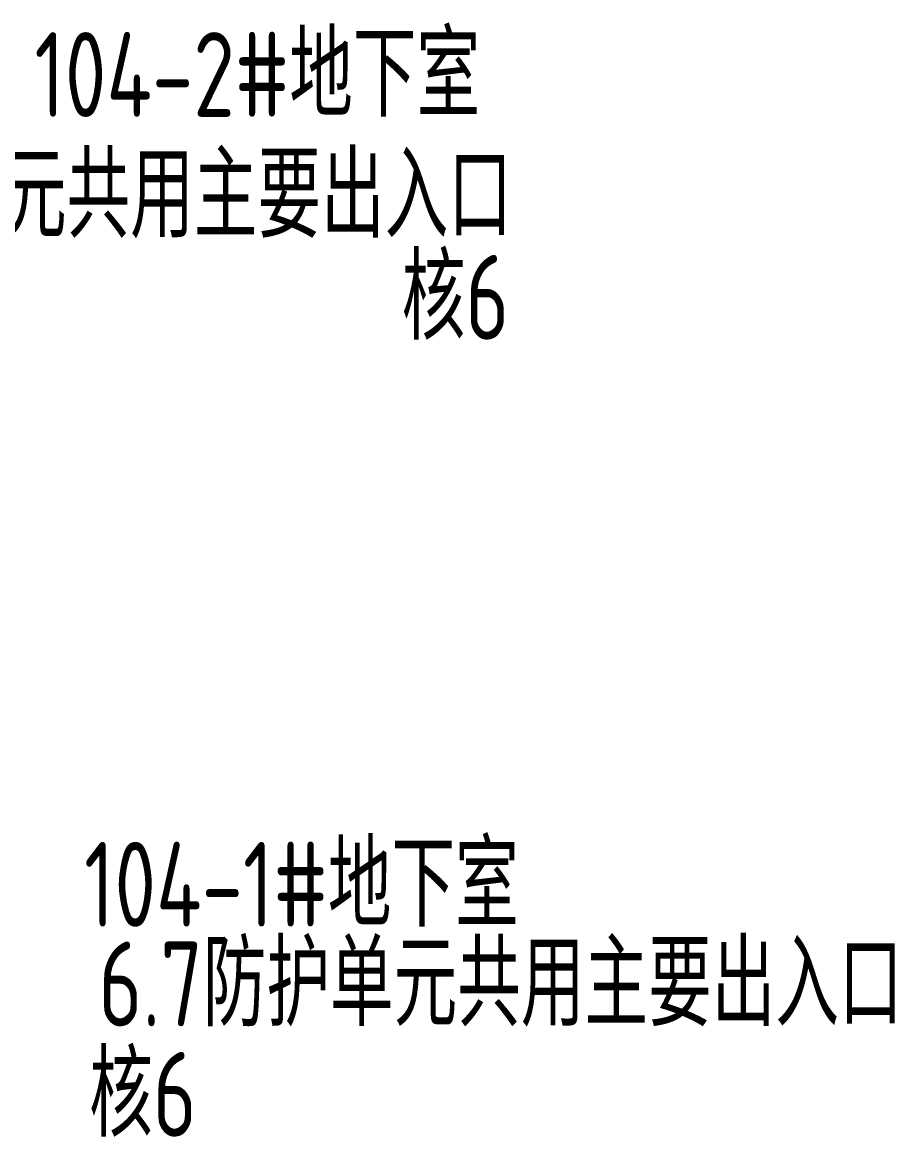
# Model space of a CAD drawing. Extents: x 868813 to 976250, y -66060 to 16191.
# Drawn here: x 922252 to 976250, y -55601 to 13406 of the extents above; entities that cross this region are included whole.
import ezdxf
from ezdxf.enums import TextEntityAlignment as Align

# ---------------------------------------------------------------- set-up
doc = ezdxf.new("R2010")
doc.units = 0
doc.header["$LTSCALE"] = 500
doc.layers.add('02-TEXT_标注', color=130, linetype='CONTINUOUS')
doc.styles.add('TSSD_Rein', font='Tssdeng.shx', dxfattribs={"width": 0.7, "bigfont": 'hztxt.shx'})

msp = doc.modelspace()

# ---------------------------------------------------------------- texts
at = {"layer": '02-TEXT_标注', "style": 'TSSD_Rein', "width": 0.75}
for s, p in [('104-2#地下室^M^J', (923004.8, 7547.1)), ('4,5防护单元共用主要出入口', (902407.5, 59.3)), ('104-1#地下室^M^J', (926077.1, -42597.6)), ('6.7防护单元共用主要出入口', (926969.4, -48762))]:
    msp.add_text(s, height=5250, dxfattribs=at).set_placement(p)
for p in [(949066.6, -6243.7), (929723.4, -55594.8)]:
    msp.add_text('核6', height=5250, dxfattribs=at).set_placement(p, align=Align.CENTER)

doc.saveas('drawing.dxf')
